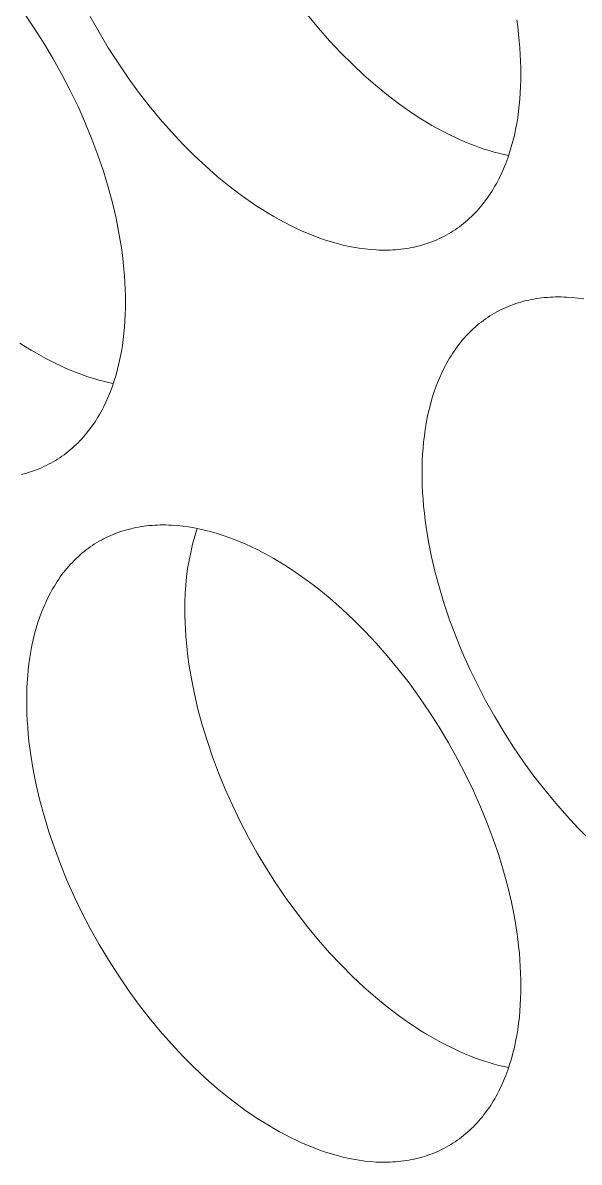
# Model space of a CAD drawing. Header units: millimetres. Extents: x 8434 to 10928, y 788 to 2545.
# Drawn here: x 10715.68 to 10724.14, y 2476.03 to 2493.36 of the extents above; entities that cross this region are included whole.
import ezdxf

# ---------------------------------------------------------------- set-up
doc = ezdxf.new("R2010")
doc.units = ezdxf.units.MM
doc.layers.add('ZANO_R', color=7, linetype='Continuous', lineweight=0)

msp = doc.modelspace()

# ---------------------------------------------------------------- linework, layer by layer
at = {"layer": 'ZANO_R'}
for p, q in [((10715.702, 2493.502), (10715.856, 2493.277)), ((10716.841, 2493.213), (10716.708, 2493.453)), ((10720.007, 2493.48), (10720.174, 2493.278)), ((10715.856, 2493.277), (10716.003, 2493.046)), ((10720.174, 2493.278), (10720.344, 2493.084)), ((10723.187, 2493.403), (10723.202, 2493.294)), ((10723.202, 2493.294), (10723.214, 2493.186)), ((10716.982, 2492.977), (10716.841, 2493.213)), ((10723.214, 2493.186), (10723.225, 2493.08)), ((10716.003, 2493.046), (10716.144, 2492.81)), ((10717.13, 2492.746), (10716.982, 2492.977)), ((10720.344, 2493.084), (10720.516, 2492.9)), ((10723.225, 2493.08), (10723.234, 2492.976)), ((10723.234, 2492.976), (10723.241, 2492.874)), ((10716.144, 2492.81), (10716.278, 2492.57)), ((10720.516, 2492.9), (10720.69, 2492.726)), ((10723.241, 2492.874), (10723.245, 2492.773)), ((10723.245, 2492.773), (10723.248, 2492.675)), ((10717.283, 2492.521), (10717.13, 2492.746)), ((10720.69, 2492.726), (10720.865, 2492.562)), ((10723.248, 2492.675), (10723.249, 2492.578)), ((10716.278, 2492.57), (10716.404, 2492.327)), ((10717.442, 2492.303), (10717.283, 2492.521)), ((10720.865, 2492.562), (10721.04, 2492.408)), ((10721.04, 2492.408), (10721.215, 2492.265)), ((10723.248, 2492.482), (10723.245, 2492.387)), ((10723.249, 2492.578), (10723.248, 2492.482)), ((10716.404, 2492.327), (10716.522, 2492.082)), ((10717.605, 2492.093), (10717.442, 2492.303)), ((10721.215, 2492.265), (10721.302, 2492.197)), ((10723.241, 2492.292), (10723.234, 2492.197)), ((10723.245, 2492.387), (10723.241, 2492.292)), ((10716.522, 2492.082), (10716.632, 2491.836)), ((10717.772, 2491.891), (10717.605, 2492.093)), ((10721.302, 2492.197), (10721.389, 2492.132)), ((10721.389, 2492.132), (10721.475, 2492.07)), ((10721.475, 2492.07), (10721.561, 2492.01)), ((10723.225, 2492.103), (10723.215, 2492.01)), ((10723.234, 2492.197), (10723.225, 2492.103)), ((10717.942, 2491.697), (10717.772, 2491.891)), ((10721.561, 2492.01), (10721.646, 2491.953)), ((10721.646, 2491.953), (10721.731, 2491.899)), ((10721.731, 2491.899), (10721.815, 2491.847)), ((10723.202, 2491.917), (10723.187, 2491.826)), ((10723.215, 2492.01), (10723.202, 2491.917)), ((10716.632, 2491.836), (10716.732, 2491.589)), ((10721.815, 2491.847), (10721.898, 2491.798)), ((10721.898, 2491.798), (10722.039, 2491.72)), ((10722.039, 2491.72), (10722.111, 2491.682)), ((10723.169, 2491.735), (10723.15, 2491.645)), ((10723.187, 2491.826), (10723.169, 2491.735)), ((10716.732, 2491.589), (10716.824, 2491.344)), ((10718.114, 2491.513), (10717.942, 2491.697)), ((10722.111, 2491.682), (10722.182, 2491.646)), ((10722.182, 2491.646), (10722.255, 2491.612)), ((10722.255, 2491.612), (10722.327, 2491.579)), ((10722.327, 2491.579), (10722.4, 2491.547)), ((10722.4, 2491.547), (10722.473, 2491.517)), ((10723.128, 2491.556), (10723.104, 2491.469)), ((10723.15, 2491.645), (10723.128, 2491.556)), ((10718.288, 2491.339), (10718.114, 2491.513)), ((10722.473, 2491.517), (10722.547, 2491.489)), ((10722.547, 2491.489), (10722.62, 2491.462)), ((10722.62, 2491.462), (10722.694, 2491.437)), ((10722.694, 2491.437), (10722.768, 2491.414)), ((10722.768, 2491.414), (10722.842, 2491.392)), ((10722.842, 2491.392), (10722.916, 2491.373)), ((10722.916, 2491.373), (10722.99, 2491.355)), ((10723.078, 2491.383), (10723.05, 2491.299)), ((10723.104, 2491.469), (10723.078, 2491.383)), ((10716.824, 2491.344), (10716.907, 2491.1)), ((10718.463, 2491.175), (10718.288, 2491.339)), ((10723.019, 2491.216), (10722.986, 2491.135)), ((10722.99, 2491.355), (10723.064, 2491.339)), ((10723.05, 2491.299), (10723.019, 2491.216)), ((10716.907, 2491.1), (10716.98, 2490.858)), ((10718.638, 2491.021), (10718.463, 2491.175)), ((10722.95, 2491.055), (10722.912, 2490.978)), ((10722.986, 2491.135), (10722.95, 2491.055)), ((10716.98, 2490.858), (10717.044, 2490.621)), ((10718.813, 2490.878), (10718.638, 2491.021)), ((10718.9, 2490.81), (10718.813, 2490.878)), ((10722.851, 2490.866), (10722.83, 2490.829)), ((10722.872, 2490.903), (10722.851, 2490.866)), ((10722.893, 2490.94), (10722.872, 2490.903)), ((10722.912, 2490.978), (10722.893, 2490.94)), ((10718.986, 2490.745), (10718.9, 2490.81)), ((10719.073, 2490.683), (10718.986, 2490.745)), ((10719.158, 2490.623), (10719.073, 2490.683)), ((10722.738, 2490.69), (10722.714, 2490.656)), ((10722.762, 2490.724), (10722.738, 2490.69)), ((10722.785, 2490.758), (10722.762, 2490.724)), ((10722.808, 2490.794), (10722.785, 2490.758)), ((10722.83, 2490.829), (10722.808, 2490.794)), ((10717.044, 2490.621), (10717.099, 2490.387)), ((10719.244, 2490.566), (10719.158, 2490.623)), ((10719.328, 2490.512), (10719.244, 2490.566)), ((10719.412, 2490.46), (10719.328, 2490.512)), ((10722.611, 2490.529), (10722.584, 2490.498)), ((10722.637, 2490.56), (10722.611, 2490.529)), ((10722.663, 2490.591), (10722.637, 2490.56)), ((10722.689, 2490.623), (10722.663, 2490.591)), ((10722.714, 2490.656), (10722.689, 2490.623)), ((10717.099, 2490.387), (10717.144, 2490.158)), ((10719.496, 2490.411), (10719.412, 2490.46)), ((10719.579, 2490.364), (10719.496, 2490.411)), ((10719.663, 2490.319), (10719.579, 2490.364)), ((10722.41, 2490.331), (10722.379, 2490.305)), ((10722.44, 2490.357), (10722.41, 2490.331)), ((10722.47, 2490.384), (10722.44, 2490.357)), ((10722.499, 2490.411), (10722.47, 2490.384)), ((10722.528, 2490.44), (10722.499, 2490.411)), ((10722.556, 2490.469), (10722.528, 2490.44)), ((10722.584, 2490.498), (10722.556, 2490.469)), ((10717.144, 2490.158), (10717.181, 2489.936)), ((10719.748, 2490.275), (10719.663, 2490.319)), ((10719.833, 2490.234), (10719.748, 2490.275)), ((10719.919, 2490.194), (10719.833, 2490.234)), ((10720.005, 2490.157), (10719.919, 2490.194)), ((10720.092, 2490.122), (10720.005, 2490.157)), ((10722.184, 2490.168), (10722.15, 2490.148)), ((10722.218, 2490.189), (10722.184, 2490.168)), ((10722.251, 2490.211), (10722.218, 2490.189)), ((10722.284, 2490.233), (10722.251, 2490.211)), ((10722.316, 2490.257), (10722.284, 2490.233)), ((10722.348, 2490.281), (10722.316, 2490.257)), ((10722.379, 2490.305), (10722.348, 2490.281)), ((10720.179, 2490.089), (10720.092, 2490.122)), ((10720.266, 2490.058), (10720.179, 2490.089)), ((10720.353, 2490.03), (10720.266, 2490.058)), ((10720.441, 2490.005), (10720.353, 2490.03)), ((10720.529, 2489.982), (10720.441, 2490.005)), ((10720.616, 2489.962), (10720.529, 2489.982)), ((10721.786, 2489.989), (10721.747, 2489.977)), ((10721.824, 2490.001), (10721.786, 2489.989)), ((10721.862, 2490.014), (10721.824, 2490.001)), ((10721.899, 2490.028), (10721.862, 2490.014)), ((10721.936, 2490.043), (10721.899, 2490.028)), ((10721.973, 2490.059), (10721.936, 2490.043)), ((10722.009, 2490.075), (10721.973, 2490.059)), ((10722.045, 2490.092), (10722.009, 2490.075)), ((10722.08, 2490.11), (10722.045, 2490.092)), ((10722.115, 2490.129), (10722.08, 2490.11)), ((10722.15, 2490.148), (10722.115, 2490.129)), ((10717.181, 2489.936), (10717.196, 2489.826)), ((10717.196, 2489.826), (10717.209, 2489.719)), ((10720.703, 2489.944), (10720.616, 2489.962)), ((10720.791, 2489.929), (10720.703, 2489.944)), ((10720.877, 2489.918), (10720.791, 2489.929)), ((10720.964, 2489.909), (10720.877, 2489.918)), ((10721.05, 2489.903), (10720.964, 2489.909)), ((10721.092, 2489.901), (10721.05, 2489.903)), ((10721.135, 2489.9), (10721.092, 2489.901)), ((10721.178, 2489.899), (10721.135, 2489.9)), ((10721.22, 2489.9), (10721.178, 2489.899)), ((10721.262, 2489.901), (10721.22, 2489.9)), ((10721.304, 2489.903), (10721.262, 2489.901)), ((10721.345, 2489.906), (10721.304, 2489.903)), ((10721.387, 2489.909), (10721.345, 2489.906)), ((10721.428, 2489.914), (10721.387, 2489.909)), ((10721.469, 2489.919), (10721.428, 2489.914)), ((10721.509, 2489.925), (10721.469, 2489.919)), ((10721.55, 2489.932), (10721.509, 2489.925)), ((10721.59, 2489.939), (10721.55, 2489.932)), ((10721.63, 2489.947), (10721.59, 2489.939)), ((10721.669, 2489.957), (10721.63, 2489.947)), ((10721.708, 2489.967), (10721.669, 2489.957)), ((10721.747, 2489.977), (10721.708, 2489.967)), ((10717.209, 2489.719), (10717.22, 2489.613)), ((10717.22, 2489.613), (10717.228, 2489.509)), ((10717.228, 2489.509), (10717.235, 2489.407)), ((10717.235, 2489.407), (10717.24, 2489.306)), ((10717.24, 2489.306), (10717.243, 2489.207)), ((10717.243, 2489.207), (10717.244, 2489.111)), ((10723.25, 2489.111), (10723.289, 2489.122)), ((10723.289, 2489.122), (10723.328, 2489.132)), ((10723.328, 2489.132), (10723.368, 2489.141)), ((10723.368, 2489.141), (10723.407, 2489.149)), ((10723.407, 2489.149), (10723.447, 2489.157)), ((10723.447, 2489.157), (10723.488, 2489.163)), ((10723.488, 2489.163), (10723.529, 2489.169)), ((10723.529, 2489.169), (10723.569, 2489.174)), ((10723.569, 2489.174), (10723.611, 2489.179)), ((10723.611, 2489.179), (10723.652, 2489.182)), ((10723.652, 2489.182), (10723.694, 2489.185)), ((10723.694, 2489.185), (10723.735, 2489.187)), ((10723.735, 2489.187), (10723.777, 2489.188)), ((10723.777, 2489.188), (10723.82, 2489.189)), ((10723.82, 2489.189), (10723.862, 2489.188)), ((10723.862, 2489.188), (10723.905, 2489.187)), ((10723.905, 2489.187), (10723.947, 2489.186)), ((10723.947, 2489.186), (10724.033, 2489.18)), ((10724.033, 2489.18), (10724.12, 2489.171)), ((10724.12, 2489.171), (10724.207, 2489.159)), ((10717.243, 2489.015), (10717.24, 2488.92)), ((10717.244, 2489.111), (10717.243, 2489.015)), ((10722.847, 2488.94), (10722.882, 2488.96)), ((10722.882, 2488.96), (10722.917, 2488.978)), ((10722.917, 2488.978), (10722.952, 2488.996)), ((10722.952, 2488.996), (10722.988, 2489.013)), ((10722.988, 2489.013), (10723.024, 2489.03)), ((10723.024, 2489.03), (10723.061, 2489.045)), ((10723.061, 2489.045), (10723.098, 2489.06)), ((10723.098, 2489.06), (10723.136, 2489.074)), ((10723.136, 2489.074), (10723.173, 2489.087)), ((10723.173, 2489.087), (10723.212, 2489.099)), ((10723.212, 2489.099), (10723.25, 2489.111)), ((10717.235, 2488.825), (10717.228, 2488.73)), ((10717.24, 2488.92), (10717.235, 2488.825)), ((10722.587, 2488.757), (10722.618, 2488.783)), ((10722.618, 2488.783), (10722.649, 2488.807)), ((10722.649, 2488.807), (10722.681, 2488.831)), ((10722.681, 2488.831), (10722.714, 2488.855)), ((10722.714, 2488.855), (10722.746, 2488.877)), ((10722.746, 2488.877), (10722.779, 2488.899)), ((10722.779, 2488.899), (10722.813, 2488.92)), ((10722.813, 2488.92), (10722.847, 2488.94)), ((10717.22, 2488.636), (10717.209, 2488.543)), ((10717.228, 2488.73), (10717.22, 2488.636)), ((10722.413, 2488.59), (10722.441, 2488.619)), ((10722.441, 2488.619), (10722.469, 2488.648)), ((10722.469, 2488.648), (10722.498, 2488.677)), ((10722.498, 2488.677), (10722.527, 2488.704)), ((10722.527, 2488.704), (10722.557, 2488.731)), ((10722.557, 2488.731), (10722.587, 2488.757)), ((10715.64, 2488.486), (10715.725, 2488.432)), ((10715.725, 2488.432), (10715.809, 2488.38)), ((10717.196, 2488.45), (10717.181, 2488.358)), ((10717.209, 2488.543), (10717.196, 2488.45)), ((10722.259, 2488.398), (10722.283, 2488.432)), ((10722.283, 2488.432), (10722.308, 2488.465)), ((10722.308, 2488.465), (10722.334, 2488.497)), ((10722.334, 2488.497), (10722.36, 2488.529)), ((10722.36, 2488.529), (10722.386, 2488.56)), ((10722.386, 2488.56), (10722.413, 2488.59)), ((10715.809, 2488.38), (10715.892, 2488.331)), ((10715.892, 2488.331), (10716.034, 2488.252)), ((10716.034, 2488.252), (10716.105, 2488.215)), ((10717.164, 2488.267), (10717.144, 2488.178)), ((10717.181, 2488.358), (10717.164, 2488.267)), ((10722.146, 2488.222), (10722.167, 2488.259)), ((10722.167, 2488.259), (10722.189, 2488.295)), ((10722.189, 2488.295), (10722.212, 2488.33)), ((10722.212, 2488.33), (10722.235, 2488.364)), ((10722.235, 2488.364), (10722.259, 2488.398)), ((10716.105, 2488.215), (10716.177, 2488.179)), ((10716.177, 2488.179), (10716.249, 2488.145)), ((10716.249, 2488.145), (10716.322, 2488.111)), ((10716.322, 2488.111), (10716.394, 2488.08)), ((10716.394, 2488.08), (10716.468, 2488.05)), ((10717.123, 2488.089), (10717.099, 2488.002)), ((10717.144, 2488.178), (10717.123, 2488.089)), ((10722.047, 2488.033), (10722.085, 2488.11)), ((10722.085, 2488.11), (10722.105, 2488.148)), ((10722.105, 2488.148), (10722.125, 2488.185)), ((10722.125, 2488.185), (10722.146, 2488.222)), ((10716.468, 2488.05), (10716.541, 2488.022)), ((10716.541, 2488.022), (10716.615, 2487.995)), ((10716.615, 2487.995), (10716.688, 2487.97)), ((10716.688, 2487.97), (10716.762, 2487.947)), ((10716.762, 2487.947), (10716.836, 2487.925)), ((10716.836, 2487.925), (10716.91, 2487.906)), ((10716.91, 2487.906), (10716.984, 2487.888)), ((10717.073, 2487.916), (10717.044, 2487.831)), ((10717.099, 2488.002), (10717.073, 2487.916)), ((10721.978, 2487.872), (10722.011, 2487.953)), ((10722.011, 2487.953), (10722.047, 2488.033)), ((10717.013, 2487.749), (10716.98, 2487.667)), ((10716.984, 2487.888), (10717.058, 2487.872)), ((10717.044, 2487.831), (10717.013, 2487.749)), ((10721.919, 2487.705), (10721.948, 2487.789)), ((10721.948, 2487.789), (10721.978, 2487.872)), ((10716.945, 2487.588), (10716.907, 2487.511)), ((10716.98, 2487.667), (10716.945, 2487.588)), ((10721.869, 2487.532), (10721.893, 2487.619)), ((10721.893, 2487.619), (10721.919, 2487.705)), ((10716.846, 2487.399), (10716.824, 2487.362)), ((10716.867, 2487.435), (10716.846, 2487.399)), ((10716.887, 2487.473), (10716.867, 2487.435)), ((10716.907, 2487.511), (10716.887, 2487.473)), ((10721.828, 2487.353), (10721.847, 2487.443)), ((10721.847, 2487.443), (10721.869, 2487.532)), ((10716.733, 2487.222), (10716.708, 2487.189)), ((10716.756, 2487.256), (10716.733, 2487.222)), ((10716.78, 2487.291), (10716.756, 2487.256)), ((10716.802, 2487.326), (10716.78, 2487.291)), ((10716.824, 2487.362), (10716.802, 2487.326)), ((10721.796, 2487.171), (10721.811, 2487.263)), ((10721.811, 2487.263), (10721.828, 2487.353)), ((10716.605, 2487.061), (10716.578, 2487.031)), ((10716.632, 2487.092), (10716.605, 2487.061)), ((10716.658, 2487.124), (10716.632, 2487.092)), ((10716.683, 2487.156), (10716.658, 2487.124)), ((10716.708, 2487.189), (10716.683, 2487.156)), ((10721.772, 2486.985), (10721.783, 2487.078)), ((10721.783, 2487.078), (10721.796, 2487.171)), ((10716.404, 2486.864), (10716.373, 2486.838)), ((10716.435, 2486.89), (10716.404, 2486.864)), ((10716.464, 2486.917), (10716.435, 2486.89)), ((10716.494, 2486.944), (10716.464, 2486.917)), ((10716.522, 2486.972), (10716.494, 2486.944)), ((10716.551, 2487.001), (10716.522, 2486.972)), ((10716.578, 2487.031), (10716.551, 2487.001)), ((10721.756, 2486.796), (10721.763, 2486.891)), ((10721.763, 2486.891), (10721.772, 2486.985)), ((10716.178, 2486.701), (10716.144, 2486.681)), ((10716.212, 2486.722), (10716.178, 2486.701)), ((10716.245, 2486.744), (10716.212, 2486.722)), ((10716.278, 2486.766), (10716.245, 2486.744)), ((10716.31, 2486.789), (10716.278, 2486.766)), ((10716.342, 2486.813), (10716.31, 2486.789)), ((10716.373, 2486.838), (10716.342, 2486.813)), ((10721.749, 2486.606), (10721.752, 2486.701)), ((10721.752, 2486.701), (10721.756, 2486.796)), ((10715.78, 2486.522), (10715.742, 2486.51)), ((10715.818, 2486.534), (10715.78, 2486.522)), ((10715.856, 2486.547), (10715.818, 2486.534)), ((10715.893, 2486.561), (10715.856, 2486.547)), ((10715.931, 2486.576), (10715.893, 2486.561)), ((10715.967, 2486.591), (10715.931, 2486.576)), ((10716.003, 2486.608), (10715.967, 2486.591)), ((10716.039, 2486.625), (10716.003, 2486.608)), ((10716.075, 2486.643), (10716.039, 2486.625)), ((10716.11, 2486.661), (10716.075, 2486.643)), ((10716.144, 2486.681), (10716.11, 2486.661)), ((10721.748, 2486.51), (10721.749, 2486.606)), ((10715.703, 2486.499), (10715.664, 2486.489)), ((10715.742, 2486.51), (10715.703, 2486.499)), ((10721.749, 2486.413), (10721.748, 2486.51)), ((10721.752, 2486.315), (10721.749, 2486.413)), ((10721.756, 2486.214), (10721.752, 2486.315)), ((10721.763, 2486.112), (10721.756, 2486.214)), ((10721.772, 2486.008), (10721.763, 2486.112)), ((10721.783, 2485.902), (10721.772, 2486.008)), ((10721.796, 2485.794), (10721.783, 2485.902)), ((10717.245, 2485.644), (10717.283, 2485.654)), ((10717.283, 2485.654), (10717.323, 2485.664)), ((10717.323, 2485.664), (10717.362, 2485.673)), ((10717.362, 2485.673), (10717.402, 2485.682)), ((10717.402, 2485.682), (10717.442, 2485.689)), ((10717.442, 2485.689), (10717.482, 2485.696)), ((10717.482, 2485.696), (10717.523, 2485.702)), ((10717.523, 2485.702), (10717.564, 2485.707)), ((10717.564, 2485.707), (10717.605, 2485.712)), ((10717.605, 2485.712), (10717.646, 2485.715)), ((10717.646, 2485.715), (10717.688, 2485.718)), ((10717.688, 2485.718), (10717.73, 2485.72)), ((10717.73, 2485.72), (10717.772, 2485.721)), ((10717.772, 2485.721), (10717.814, 2485.722)), ((10717.814, 2485.722), (10717.857, 2485.721)), ((10717.857, 2485.721), (10717.899, 2485.72)), ((10717.899, 2485.72), (10717.942, 2485.718)), ((10717.942, 2485.718), (10718.028, 2485.712)), ((10718.028, 2485.712), (10718.114, 2485.703)), ((10718.114, 2485.703), (10718.201, 2485.691)), ((10718.201, 2485.691), (10718.288, 2485.677)), ((10718.288, 2485.677), (10718.376, 2485.659)), ((10718.33, 2485.669), (10718.294, 2485.548)), ((10718.376, 2485.659), (10718.463, 2485.639)), ((10721.811, 2485.685), (10721.796, 2485.794)), ((10721.847, 2485.462), (10721.811, 2485.685)), ((10716.842, 2485.473), (10716.876, 2485.492)), ((10716.876, 2485.492), (10716.911, 2485.511)), ((10716.911, 2485.511), (10716.947, 2485.529)), ((10716.947, 2485.529), (10716.983, 2485.546)), ((10716.983, 2485.546), (10717.019, 2485.562)), ((10717.019, 2485.562), (10717.056, 2485.578)), ((10717.056, 2485.578), (10717.093, 2485.593)), ((10717.093, 2485.593), (10717.13, 2485.607)), ((10717.13, 2485.607), (10717.168, 2485.62)), ((10717.168, 2485.62), (10717.206, 2485.632)), ((10717.206, 2485.632), (10717.245, 2485.644)), ((10718.294, 2485.548), (10718.261, 2485.427)), ((10718.463, 2485.639), (10718.551, 2485.616)), ((10718.551, 2485.616), (10718.638, 2485.59)), ((10718.638, 2485.59), (10718.726, 2485.562)), ((10718.726, 2485.562), (10718.813, 2485.532)), ((10718.813, 2485.532), (10718.9, 2485.499)), ((10718.9, 2485.499), (10718.987, 2485.464)), ((10716.582, 2485.29), (10716.613, 2485.315)), ((10716.613, 2485.315), (10716.644, 2485.34)), ((10716.644, 2485.34), (10716.676, 2485.364)), ((10716.676, 2485.364), (10716.708, 2485.387)), ((10716.708, 2485.387), (10716.741, 2485.41)), ((10716.741, 2485.41), (10716.774, 2485.432)), ((10716.774, 2485.432), (10716.808, 2485.453)), ((10716.808, 2485.453), (10716.842, 2485.473)), ((10718.233, 2485.304), (10718.208, 2485.181)), ((10718.261, 2485.427), (10718.233, 2485.304)), ((10718.987, 2485.464), (10719.073, 2485.427)), ((10719.073, 2485.427), (10719.159, 2485.387)), ((10719.159, 2485.387), (10719.244, 2485.346)), ((10719.244, 2485.346), (10719.329, 2485.302)), ((10721.893, 2485.234), (10721.847, 2485.462)), ((10716.408, 2485.123), (10716.436, 2485.152)), ((10716.436, 2485.152), (10716.464, 2485.181)), ((10716.464, 2485.181), (10716.493, 2485.209)), ((10716.493, 2485.209), (10716.522, 2485.237)), ((10716.522, 2485.237), (10716.552, 2485.264)), ((10716.552, 2485.264), (10716.582, 2485.29)), ((10718.208, 2485.181), (10718.187, 2485.057)), ((10719.329, 2485.302), (10719.413, 2485.257)), ((10719.413, 2485.257), (10719.496, 2485.21)), ((10719.496, 2485.21), (10719.579, 2485.161)), ((10719.579, 2485.161), (10719.663, 2485.109)), ((10721.948, 2485), (10721.893, 2485.234)), ((10716.253, 2484.931), (10716.278, 2484.965)), ((10716.278, 2484.965), (10716.303, 2484.997)), ((10716.303, 2484.997), (10716.328, 2485.03)), ((10716.328, 2485.03), (10716.354, 2485.061)), ((10716.354, 2485.061), (10716.381, 2485.092)), ((10716.381, 2485.092), (10716.408, 2485.123)), ((10718.187, 2485.057), (10718.171, 2484.932)), ((10719.663, 2485.109), (10719.748, 2485.055)), ((10719.748, 2485.055), (10719.833, 2484.998)), ((10719.833, 2484.998), (10719.919, 2484.938)), ((10722.012, 2484.763), (10721.948, 2485)), ((10716.14, 2484.755), (10716.162, 2484.791)), ((10716.162, 2484.791), (10716.184, 2484.827)), ((10716.184, 2484.827), (10716.206, 2484.862)), ((10716.206, 2484.862), (10716.23, 2484.897)), ((10716.23, 2484.897), (10716.253, 2484.931)), ((10718.158, 2484.807), (10718.15, 2484.681)), ((10718.171, 2484.932), (10718.158, 2484.807)), ((10719.919, 2484.938), (10720.005, 2484.876)), ((10720.005, 2484.876), (10720.092, 2484.811)), ((10720.092, 2484.811), (10720.179, 2484.743)), ((10716.041, 2484.565), (10716.079, 2484.643)), ((10716.079, 2484.643), (10716.099, 2484.681)), ((10716.099, 2484.681), (10716.119, 2484.718)), ((10716.119, 2484.718), (10716.14, 2484.755)), ((10718.15, 2484.681), (10718.145, 2484.556)), ((10720.179, 2484.743), (10720.354, 2484.6)), ((10722.085, 2484.521), (10722.012, 2484.763)), ((10715.973, 2484.405), (10716.006, 2484.486)), ((10716.006, 2484.486), (10716.041, 2484.565)), ((10718.145, 2484.556), (10718.145, 2484.43)), ((10720.354, 2484.6), (10720.529, 2484.446)), ((10720.529, 2484.446), (10720.704, 2484.282)), ((10722.167, 2484.277), (10722.085, 2484.521)), ((10715.913, 2484.238), (10715.942, 2484.322)), ((10715.942, 2484.322), (10715.973, 2484.405)), ((10718.145, 2484.43), (10718.146, 2484.333)), ((10718.146, 2484.333), (10718.149, 2484.235)), ((10720.704, 2484.282), (10720.878, 2484.108)), ((10722.259, 2484.032), (10722.167, 2484.277)), ((10715.863, 2484.064), (10715.887, 2484.152)), ((10715.887, 2484.152), (10715.913, 2484.238)), ((10718.149, 2484.235), (10718.153, 2484.134)), ((10718.153, 2484.134), (10718.16, 2484.032)), ((10720.878, 2484.108), (10721.05, 2483.924)), ((10715.822, 2483.886), (10715.842, 2483.976)), ((10715.842, 2483.976), (10715.863, 2484.064)), ((10718.16, 2484.032), (10718.169, 2483.928)), ((10718.169, 2483.928), (10718.18, 2483.822)), ((10721.05, 2483.924), (10721.22, 2483.73)), ((10722.36, 2483.785), (10722.259, 2484.032)), ((10715.79, 2483.704), (10715.805, 2483.795)), ((10715.805, 2483.795), (10715.822, 2483.886)), ((10718.18, 2483.822), (10718.192, 2483.714)), ((10722.47, 2483.539), (10722.36, 2483.785)), ((10715.766, 2483.518), (10715.777, 2483.611)), ((10715.777, 2483.611), (10715.79, 2483.704)), ((10718.192, 2483.714), (10718.207, 2483.605)), ((10718.207, 2483.605), (10718.244, 2483.382)), ((10721.22, 2483.73), (10721.387, 2483.528)), ((10715.751, 2483.329), (10715.758, 2483.424)), ((10715.758, 2483.424), (10715.766, 2483.518)), ((10721.387, 2483.528), (10721.55, 2483.318)), ((10722.588, 2483.294), (10722.47, 2483.539)), ((10715.743, 2483.139), (10715.746, 2483.234)), ((10715.746, 2483.234), (10715.751, 2483.329)), ((10718.244, 2483.382), (10718.29, 2483.154)), ((10721.55, 2483.318), (10721.709, 2483.099)), ((10722.714, 2483.051), (10722.588, 2483.294)), ((10715.742, 2483.043), (10715.743, 2483.139)), ((10718.29, 2483.154), (10718.344, 2482.92)), ((10721.709, 2483.099), (10721.862, 2482.875)), ((10715.743, 2482.946), (10715.742, 2483.043)), ((10715.746, 2482.847), (10715.743, 2482.946)), ((10718.344, 2482.92), (10718.408, 2482.682)), ((10722.848, 2482.811), (10722.714, 2483.051)), ((10715.751, 2482.747), (10715.746, 2482.847)), ((10715.758, 2482.645), (10715.751, 2482.747)), ((10721.862, 2482.875), (10722.009, 2482.644)), ((10722.988, 2482.575), (10722.848, 2482.811)), ((10715.766, 2482.541), (10715.758, 2482.645)), ((10715.777, 2482.435), (10715.766, 2482.541)), ((10718.408, 2482.682), (10718.482, 2482.441)), ((10722.009, 2482.644), (10722.15, 2482.408)), ((10723.136, 2482.344), (10722.988, 2482.575)), ((10715.79, 2482.327), (10715.777, 2482.435)), ((10718.482, 2482.441), (10718.564, 2482.197)), ((10722.15, 2482.408), (10722.284, 2482.168)), ((10715.805, 2482.218), (10715.79, 2482.327)), ((10715.842, 2481.995), (10715.805, 2482.218)), ((10718.564, 2482.197), (10718.656, 2481.951)), ((10723.289, 2482.119), (10723.136, 2482.344)), ((10722.284, 2482.168), (10722.41, 2481.925)), ((10723.448, 2481.901), (10723.289, 2482.119)), ((10715.887, 2481.767), (10715.842, 2481.995)), ((10718.656, 2481.951), (10718.757, 2481.705)), ((10722.41, 2481.925), (10722.528, 2481.68)), ((10723.611, 2481.691), (10723.448, 2481.901)), ((10715.942, 2481.533), (10715.887, 2481.767)), ((10718.757, 2481.705), (10718.866, 2481.459)), ((10722.528, 2481.68), (10722.638, 2481.434)), ((10723.778, 2481.488), (10723.611, 2481.691)), ((10716.006, 2481.295), (10715.942, 2481.533)), ((10718.866, 2481.459), (10718.984, 2481.213)), ((10722.638, 2481.434), (10722.739, 2481.187)), ((10723.948, 2481.295), (10723.778, 2481.488)), ((10716.079, 2481.054), (10716.006, 2481.295)), ((10718.984, 2481.213), (10719.11, 2480.97)), ((10722.739, 2481.187), (10722.83, 2480.941)), ((10724.12, 2481.111), (10723.948, 2481.295)), ((10716.162, 2480.81), (10716.079, 2481.054)), ((10724.294, 2480.937), (10724.12, 2481.111)), ((10716.254, 2480.564), (10716.162, 2480.81)), ((10719.11, 2480.97), (10719.244, 2480.73)), ((10722.83, 2480.941), (10722.913, 2480.697)), ((10719.244, 2480.73), (10719.385, 2480.495)), ((10722.913, 2480.697), (10722.986, 2480.456)), ((10716.354, 2480.318), (10716.254, 2480.564)), ((10719.385, 2480.495), (10719.533, 2480.264)), ((10722.986, 2480.456), (10723.05, 2480.218)), ((10716.464, 2480.072), (10716.354, 2480.318)), ((10719.533, 2480.264), (10719.686, 2480.039)), ((10723.05, 2480.218), (10723.105, 2479.985)), ((10716.582, 2479.826), (10716.464, 2480.072)), ((10719.686, 2480.039), (10719.844, 2479.821)), ((10723.105, 2479.985), (10723.15, 2479.756)), ((10716.708, 2479.583), (10716.582, 2479.826)), ((10719.844, 2479.821), (10720.008, 2479.61)), ((10720.008, 2479.61), (10720.175, 2479.408)), ((10723.15, 2479.756), (10723.187, 2479.533)), ((10716.842, 2479.343), (10716.708, 2479.583)), ((10723.187, 2479.533), (10723.202, 2479.424)), ((10723.202, 2479.424), (10723.215, 2479.317)), ((10716.983, 2479.108), (10716.842, 2479.343)), ((10720.175, 2479.408), (10720.344, 2479.215)), ((10723.215, 2479.317), (10723.226, 2479.211)), ((10717.13, 2478.877), (10716.983, 2479.108)), ((10720.344, 2479.215), (10720.517, 2479.031)), ((10723.226, 2479.211), (10723.234, 2479.107)), ((10723.234, 2479.107), (10723.241, 2479.004)), ((10720.517, 2479.031), (10720.691, 2478.856)), ((10723.241, 2479.004), (10723.246, 2478.904)), ((10723.246, 2478.904), (10723.249, 2478.805)), ((10717.284, 2478.652), (10717.13, 2478.877)), ((10720.691, 2478.856), (10720.866, 2478.692)), ((10723.249, 2478.805), (10723.25, 2478.709)), ((10717.442, 2478.434), (10717.284, 2478.652)), ((10720.866, 2478.692), (10721.041, 2478.538)), ((10723.249, 2478.613), (10723.246, 2478.517)), ((10723.25, 2478.709), (10723.249, 2478.613)), ((10717.605, 2478.223), (10717.442, 2478.434)), ((10721.041, 2478.538), (10721.216, 2478.395)), ((10721.216, 2478.395), (10721.303, 2478.328)), ((10723.241, 2478.422), (10723.235, 2478.328)), ((10723.246, 2478.517), (10723.241, 2478.422)), ((10717.772, 2478.021), (10717.605, 2478.223)), ((10721.303, 2478.328), (10721.389, 2478.263)), ((10721.389, 2478.263), (10721.475, 2478.2)), ((10721.475, 2478.2), (10721.561, 2478.141)), ((10723.226, 2478.234), (10723.215, 2478.14)), ((10723.235, 2478.328), (10723.226, 2478.234)), ((10721.561, 2478.141), (10721.647, 2478.084)), ((10721.647, 2478.084), (10721.731, 2478.029)), ((10721.731, 2478.029), (10721.815, 2477.978)), ((10723.202, 2478.048), (10723.187, 2477.956)), ((10723.215, 2478.14), (10723.202, 2478.048)), ((10717.942, 2477.828), (10717.772, 2478.021)), ((10721.815, 2477.978), (10721.899, 2477.929)), ((10721.899, 2477.929), (10722.04, 2477.85)), ((10723.17, 2477.865), (10723.15, 2477.775)), ((10723.187, 2477.956), (10723.17, 2477.865)), ((10718.115, 2477.643), (10717.942, 2477.828)), ((10722.04, 2477.85), (10722.111, 2477.813)), ((10722.111, 2477.813), (10722.183, 2477.777)), ((10722.183, 2477.777), (10722.255, 2477.742)), ((10722.255, 2477.742), (10722.328, 2477.709)), ((10722.328, 2477.709), (10722.4, 2477.678)), ((10723.129, 2477.687), (10723.105, 2477.6)), ((10723.15, 2477.775), (10723.129, 2477.687)), ((10718.288, 2477.469), (10718.115, 2477.643)), ((10722.4, 2477.678), (10722.474, 2477.648)), ((10722.474, 2477.648), (10722.547, 2477.619)), ((10722.547, 2477.619), (10722.621, 2477.593)), ((10722.621, 2477.593), (10722.695, 2477.568)), ((10722.695, 2477.568), (10722.768, 2477.544)), ((10722.768, 2477.544), (10722.842, 2477.523)), ((10722.842, 2477.523), (10722.916, 2477.503)), ((10723.079, 2477.514), (10723.05, 2477.429)), ((10723.105, 2477.6), (10723.079, 2477.514)), ((10718.463, 2477.305), (10718.288, 2477.469)), ((10722.916, 2477.503), (10722.99, 2477.486)), ((10723.019, 2477.346), (10722.986, 2477.265)), ((10722.99, 2477.486), (10723.064, 2477.47)), ((10723.05, 2477.429), (10723.019, 2477.346)), ((10718.638, 2477.151), (10718.463, 2477.305)), ((10722.951, 2477.186), (10722.913, 2477.109)), ((10722.986, 2477.265), (10722.951, 2477.186)), ((10718.813, 2477.008), (10718.638, 2477.151)), ((10718.9, 2476.941), (10718.813, 2477.008)), ((10722.852, 2476.996), (10722.83, 2476.96)), ((10722.873, 2477.033), (10722.852, 2476.996)), ((10722.893, 2477.071), (10722.873, 2477.033)), ((10722.913, 2477.109), (10722.893, 2477.071)), ((10718.987, 2476.876), (10718.9, 2476.941)), ((10719.073, 2476.813), (10718.987, 2476.876)), ((10719.159, 2476.754), (10719.073, 2476.813)), ((10722.739, 2476.82), (10722.714, 2476.787)), ((10722.762, 2476.854), (10722.739, 2476.82)), ((10722.786, 2476.889), (10722.762, 2476.854)), ((10722.808, 2476.924), (10722.786, 2476.889)), ((10722.83, 2476.96), (10722.808, 2476.924)), ((10719.244, 2476.697), (10719.159, 2476.754)), ((10719.329, 2476.642), (10719.244, 2476.697)), ((10719.413, 2476.591), (10719.329, 2476.642)), ((10722.611, 2476.659), (10722.584, 2476.629)), ((10722.638, 2476.69), (10722.611, 2476.659)), ((10722.664, 2476.722), (10722.638, 2476.69)), ((10722.689, 2476.754), (10722.664, 2476.722)), ((10722.714, 2476.787), (10722.689, 2476.754)), ((10719.496, 2476.541), (10719.413, 2476.591)), ((10719.58, 2476.494), (10719.496, 2476.541)), ((10719.664, 2476.449), (10719.58, 2476.494)), ((10722.441, 2476.488), (10722.41, 2476.461)), ((10722.47, 2476.514), (10722.441, 2476.488)), ((10722.5, 2476.542), (10722.47, 2476.514)), ((10722.528, 2476.57), (10722.5, 2476.542)), ((10722.557, 2476.599), (10722.528, 2476.57)), ((10722.584, 2476.629), (10722.557, 2476.599)), ((10719.748, 2476.406), (10719.664, 2476.449)), ((10719.834, 2476.364), (10719.748, 2476.406)), ((10719.919, 2476.325), (10719.834, 2476.364)), ((10720.006, 2476.287), (10719.919, 2476.325)), ((10722.185, 2476.299), (10722.15, 2476.279)), ((10722.218, 2476.32), (10722.185, 2476.299)), ((10722.251, 2476.341), (10722.218, 2476.32)), ((10722.284, 2476.364), (10722.251, 2476.341)), ((10722.316, 2476.387), (10722.284, 2476.364)), ((10722.348, 2476.411), (10722.316, 2476.387)), ((10722.38, 2476.436), (10722.348, 2476.411)), ((10722.41, 2476.461), (10722.38, 2476.436)), ((10720.092, 2476.252), (10720.006, 2476.287)), ((10720.179, 2476.219), (10720.092, 2476.252)), ((10720.266, 2476.189), (10720.179, 2476.219)), ((10720.354, 2476.161), (10720.266, 2476.189)), ((10720.441, 2476.135), (10720.354, 2476.161)), ((10720.529, 2476.112), (10720.441, 2476.135)), ((10721.824, 2476.132), (10721.786, 2476.119)), ((10721.862, 2476.145), (10721.824, 2476.132)), ((10721.9, 2476.159), (10721.862, 2476.145)), ((10721.937, 2476.174), (10721.9, 2476.159)), ((10721.973, 2476.189), (10721.937, 2476.174)), ((10722.01, 2476.205), (10721.973, 2476.189)), ((10722.045, 2476.222), (10722.01, 2476.205)), ((10722.081, 2476.24), (10722.045, 2476.222)), ((10722.116, 2476.259), (10722.081, 2476.24)), ((10722.15, 2476.279), (10722.116, 2476.259)), ((10720.617, 2476.092), (10720.529, 2476.112)), ((10720.704, 2476.075), (10720.617, 2476.092)), ((10720.791, 2476.06), (10720.704, 2476.075)), ((10720.878, 2476.048), (10720.791, 2476.06)), ((10720.964, 2476.039), (10720.878, 2476.048)), ((10721.05, 2476.033), (10720.964, 2476.039)), ((10721.093, 2476.031), (10721.05, 2476.033)), ((10721.136, 2476.03), (10721.093, 2476.031)), ((10721.178, 2476.03), (10721.136, 2476.03)), ((10721.22, 2476.03), (10721.178, 2476.03)), ((10721.262, 2476.032), (10721.22, 2476.03)), ((10721.304, 2476.034), (10721.262, 2476.032)), ((10721.346, 2476.036), (10721.304, 2476.034)), ((10721.387, 2476.04), (10721.346, 2476.036)), ((10721.428, 2476.044), (10721.387, 2476.04)), ((10721.469, 2476.049), (10721.428, 2476.044)), ((10721.51, 2476.055), (10721.469, 2476.049)), ((10721.55, 2476.062), (10721.51, 2476.055)), ((10721.59, 2476.07), (10721.55, 2476.062)), ((10721.63, 2476.078), (10721.59, 2476.07)), ((10721.67, 2476.087), (10721.63, 2476.078)), ((10721.709, 2476.097), (10721.67, 2476.087)), ((10721.748, 2476.108), (10721.709, 2476.097)), ((10721.786, 2476.119), (10721.748, 2476.108))]:
    msp.add_line(p, q, dxfattribs=at)

doc.saveas('drawing.dxf')
